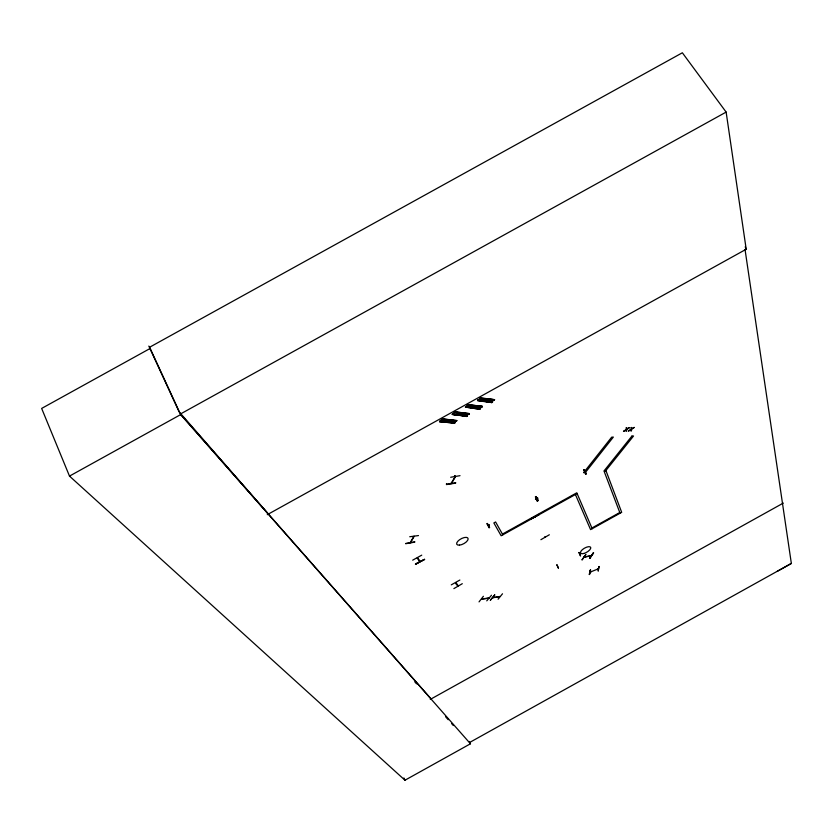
<?xml version="1.0" encoding="UTF-8"?>
<svg xmlns="http://www.w3.org/2000/svg" width="833" height="833" viewBox="0 0 833 833"><rect width="100%" height="100%" fill="white"/><g stroke="black" fill="none" stroke-linecap="round" stroke-linejoin="round"><path stroke-width="1.25" d="M488.877 598.188L481.651 599.198M488.148 598.302L489.023 598M439.553 421.706L454.61 423.06L439.491 421.748L439.845 421.363M439.845 421.383L439.98 420.832L455.047 422.57L454.391 423.112M441.313 419.717L456.578 420.894L441.813 419.176L441.365 419.707L456.12 421.425L456.869 420.55L441.802 418.791L441.667 419.343M454.131 412.345L468.989 414.074L468.635 414.47L454.047 412.252L454.485 411.752L469.437 413.584L468.74 414.147M465.772 406.921L480.558 408.482L479.839 409.253L465.314 407.035L465.751 406.546L480.579 408.451L466.064 406.577M481.755 406.931L467.105 405.421L482.422 406.41M482.422 406.389L467.688 404.578L467.448 405.088L467.865 404.599M466.803 416.49L467.292 415.573M477.517 400.683L491.918 402.589L477.548 400.256L492.407 402.047L477.861 400.319M494.115 400.152L479.36 398.622L494.563 399.653L479.808 398.122M480.172 397.757L494.51 399.736M481.62 407.275L481.984 406.879L467.251 405.077M491.897 402.578L492.688 401.756M494.261 400.007L479.454 398.33L494.073 400.225L494.563 399.653M414.636 542.148L405.702 543.73M455.609 483.14L446.488 484.587L446.457 483.765L446.623 484.265L455.745 482.786M591.138 571.688L590.274 572.229M598.271 568.981L597.438 569.158M598.833 566.596L598.219 570.938M598.188 570.897L599.177 566.471M410.263 542.533L413.855 536.358M410.929 541.981L410.638 541.95M410.544 542.595L414.168 536.306M417.208 558.027L419.749 561.692M454.953 477.465C456.942 473.529 449.195 486.566 451.559 482.817M455.359 476.84L451.444 483.515M455.953 582.559C454.256 583.423 461.826 589.826 455.849 582.569M488.471 525.415L489.263 524.925M441.407 419.426L456.422 421.071M452.652 414.22L467.605 415.615L452.652 413.803L452.475 414.407M454.735 422.956L439.928 421.259L455.026 422.633M465.605 407.139L479.839 409.253M467.157 405.4L481.682 407.222M467.605 404.911L481.932 406.952M466.855 416.479L452.215 414.293L467.292 415.99M535.473 499.321L536.535 498.915M482.203 406.442L467.646 404.63M536.775 498.603L537.774 498.051L536.952 498.728M477.601 400.392L492.261 402.214M492.48 401.756L478.038 399.892L492.709 401.693M583.746 472.519L611.672 437.169L613.359 437.075L585.453 472.405L583.808 472.675L584.797 472.124M409.721 536.744L418.489 535.567M450.674 477.257L460.024 475.674M535.567 499.269L536.462 499.009M583.839 472.478L584.683 472.207M582.028 559.797L585.922 554.403L582.132 559.849M591.284 555.767L583.964 557.246L584.579 557.152M589.452 558.391L593.335 552.873L589.858 558.308M593.637 552.831L589.847 558.287M451.382 482.973L451.913 482.776L451.538 483.463M479.037 601.884L483.4 596.282M482.359 599.052L481.734 598.937L488.95 598.011M486.764 600.853L491.48 595.231M498.082 599.229L502.507 593.773M536.035 496.52C534.265 496.385 538.972 497.988 537.962 500.612L537.264 500.966L537.962 500.612M535.692 496.635L537.649 500.633M537.264 500.935L535.359 496.822M489.096 527.706L489.606 527.456L487.284 523.436L489.481 527.424M590.285 572.063L598.302 568.835M534.755 517.022L535.327 517.158M535.275 517.293L534.911 517.428M545.219 537.046L544.73 536.806M590.628 569.918L589.67 574.301M454.631 475.924L454.995 477.392M490.366 600.229L494.844 594.772L490.366 600.187M493.386 597.521C490.21 597.979 501.83 596.834 499.175 596.584M590.784 555.684L591.305 555.549M455.037 476.83L454.454 476.08M777.356 571.271L791.35 563.441L745.087 249.858L746.201 249.234L745.212 246.839M469.874 742.338L791.35 563.441M150.169 348.444L41.65 408.43L69.493 476.101L404.973 780.219L470.447 743.786L469.271 741.464M267.278 514.679L746.201 249.234M745.098 249.942L746.212 249.317L726.137 112.091L682.352 52.781L149.617 347.236L180.646 414.605L470.447 743.786M502.424 534.088L576.79 492.792L592.201 528.705M577.123 493.573L501.133 535.765L493.854 522.937L495.604 521.968L502.84 534.817M451.278 584.849L459.858 580.039M453.881 588.608L462.305 583.694M591.899 527.997L619.783 512.503M430.286 699.397L783.332 503.07M726.137 112.091L180.386 414.032L431.109 698.929M69.493 476.101L180.646 414.605M412.689 560.151L421.748 555.153M584.037 469.802L586.099 473.883L585.599 474.164L583.943 469.781L586.099 473.883M583.943 469.927L584.443 469.645L586.015 473.852M487.409 523.509L486.909 523.79L489.106 527.726M415.469 564.108L424.611 559.36L415.428 564.035M488.638 525.498L489.45 525.061M530.454 519.261L539.315 514.513M549.353 534.765L540.898 539.69M556.798 564.878L558.474 568.262L557.027 564.764M578.987 552.487L580.549 556.007L579.018 552.487M466.938 416.156L452.257 414.438L467.115 416.177M584.266 556.975L591.42 555.58M417.52 557.777L420.165 561.421M405.838 543.428L414.855 541.856M535.577 496.676L537.462 500.737M492.709 597.636L499.852 596.47M441.844 418.926L456.817 420.634M454.526 411.898L469.385 413.668M454.443 412.189L469.135 413.928M414.844 681.894L416.552 683.841M445.665 716.828L448.227 719.733M451.642 723.606L453.35 725.543M268.413 514.055L179.074 411.773L148.815 346.07M539.19 514.253L530.382 519.115M454.943 475.882L455.38 476.799L454.901 475.945M415.605 564.326L424.611 559.36M403.88 777.928L404.973 780.219M535.848 496.624L537.774 500.716M535.536 496.791L537.462 500.883M227.315 467.365L227.565 467.896M575.416 494.521L590.576 529.611L621.689 512.326L606.049 470.884L604.331 471.842L620.054 513.232M626.291 427.787L626.135 429.526L623.48 431.379L626.156 429.89L626 431.244L626.572 431.223L626.739 429.516L629.425 427.631L626.708 429.151L626.864 427.756L626.291 427.787M631.175 427.548L631.008 429.276L628.363 431.13L631.029 429.641L630.862 431.005L631.435 430.973L631.601 429.276L634.288 427.391L631.581 428.901L631.747 427.516L631.175 427.548M590.326 570.032L589.337 574.52L590.326 570.032M631.903 436.086L603.894 471.082L605.539 470.968L633.559 435.992L631.903 436.086M583.891 553.476A5.821 2.343 -30 0 0 590.701 547.396A5.821 2.343 -30 0 0 582.246 549.759A5.821 2.343 -30 0 0 583.891 553.476M459.493 545.126A6.362 2.791 -28.3 0 0 468.146 538.899A6.362 2.791 -28.3 0 0 459.524 539.753A6.362 2.791 -28.3 0 0 459.493 545.126"/></g></svg>
